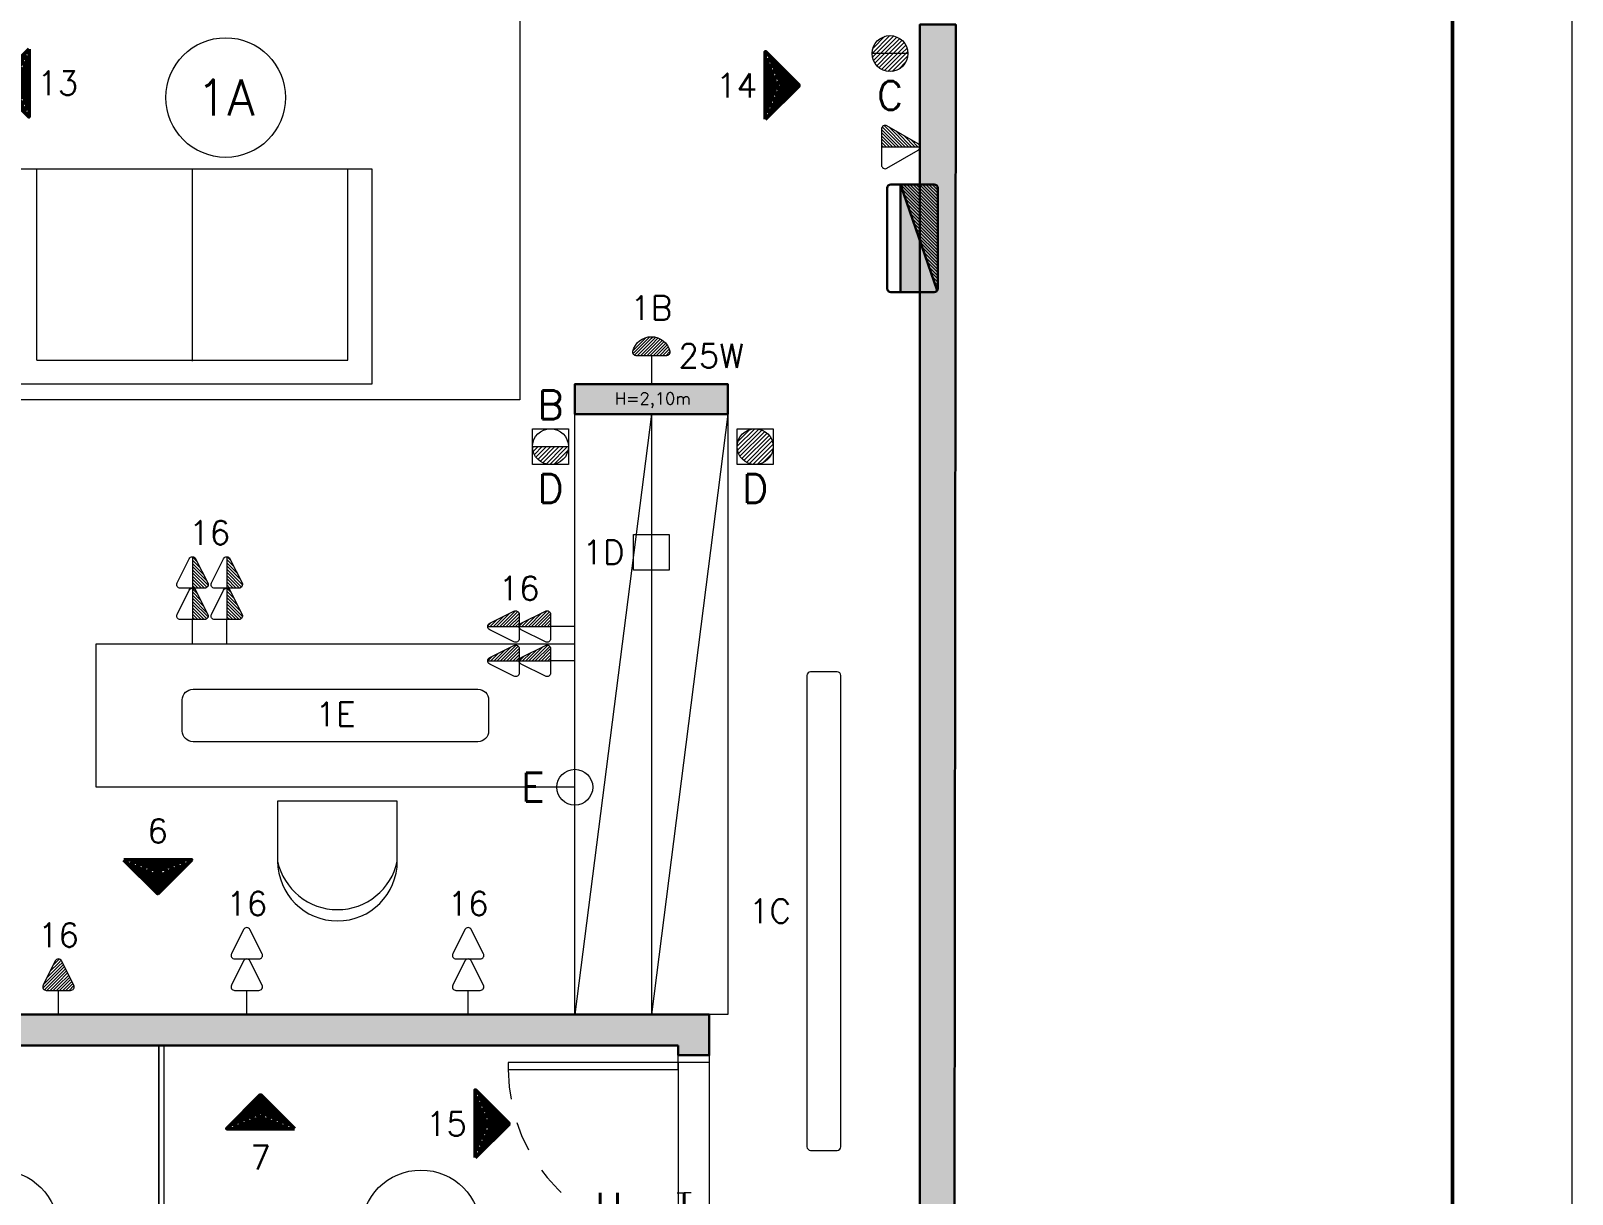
# Model space of a CAD drawing. Extents: x 0 to 175, y -16 to 63.
# Drawn here: x 161.97 to 168.41, y 43.16 to 48.03 of the extents above; entities that cross this region are included whole.
import ezdxf
from ezdxf.enums import TextEntityAlignment as Align

# ---------------------------------------------------------------- set-up
doc = ezdxf.new("R2010")
doc.units = 0
doc.header["$LTSCALE"] = 0.5
doc.header["$MEASUREMENT"] = 0
doc.linetypes.add('HIDDEN', pattern=[0.375, 0.25, -0.125])
doc.layers.get('0').update_dxf_attribs({"linetype": 'CONTINUOUS'})
doc.layers.add('ANT - ANOTAÇÕES', color=210, linetype='CONTINUOUS', plot=False)
doc.layers.add('ARQ - HATCH 01', color=172, linetype='CONTINUOUS', transparency=0.6)
for name, color, linetype, lineweight in [('ARQ - PAR01', 172, 'CONTINUOUS', 30), ('ARQ - POR01', 20, 'CONTINUOUS', 20), ('ELE01 - INTER', 100, 'CONTINUOUS', 15), ('ELE01 - INTER TXT', 100, 'CONTINUOUS', 9), ('ELE01 - LAMP', 50, 'CONTINUOUS', 20), ('ELE01 - LAMP TXT', 100, 'CONTINUOUS', 15), ('ELE01 - Q.DISTR', 4, 'CONTINUOUS', 30), ('ELE01 - TOM 127V', 130, 'CONTINUOUS', 15), ('ELE01 - TOM 127V TXT', 130, 'CONTINUOUS', 15), ('ELE02 - TELEFONE', 170, 'CONTINUOUS', 9), ('ELV00 - AUX01', 1, 'CONTINUOUS', 50), ('ELV01 - TXT02', 2, 'CONTINUOUS', 20)]:
    doc.layers.add(name, color=color, linetype=linetype, lineweight=lineweight)
for name, color, linetype, lineweight, transparency in [('ARQ - PISO', 121, 'CONTINUOUS', 9, 0.45), ('ARQ01', 144, 'CONTINUOUS', 9, 0.5), ('ELE01 - INTER HATCH', 100, 'CONTINUOUS', 15, 0.45)]:
    doc.layers.add(name, color=color, linetype=linetype, lineweight=lineweight, transparency=transparency)
doc.layers.add('ELE - GERAL', color=50, linetype='CONTINUOUS')
doc.layers.add('MARGEM', color=1, linetype='CONTINUOUS')
doc.styles.add('ROMANS', font='romans.shx')
doc.styles.get("Standard").update_dxf_attribs({"font": 'romans.shx'})
pattern_1 = [(45, (0, 0), (-0.008838834764831846, 0.008838834764831846), [])]
pattern_2 = [(225, (0, 0), (0.006629126073623881, -0.006629126073623885), [])]
pattern_3 = [(314.9999999999988, (0, 0), (0.006629126073624026, 0.00662912607362374), [])]
pattern_4 = [(315, (-0.0005746501998000753, 1.27597976584698e-19), (0.006629126073623885, 0.006629126073623881), [])]

# ---------------------------------------------------------------- blocks, each defined once
blk = doc.blocks.new('*U310')
at = {"layer": 'ARQ - HATCH 01'}
h = blk.add_hatch(color=256, dxfattribs=at)
h.dxf.hatch_style = 1
h.paths.add_polyline_path([(2.531792526361556, 5.789666540174508), (2.400000000000005, 5.789798994974873), (2.400000000000005, 5.980000000000004), (2.200000000000017, 5.97999999999999), (2.200000000000017, 5.789999999999992), (2.102917818645934, 5.789999999999992), (2.102917818645934, 5.640000000000001), (2.531792526361556, 5.640000000000001)])
h.paths.add_polyline_path([(2.400000000000005, 7.129999999999981), (2.200000000000017, 7.129999999999981), (2.200000000000017, 6.779999999999995), (2.400000000000005, 6.779999999999995)])
h.paths.add_polyline_path([(12.15000000000001, 0.9882359776091931), (12.15000000000001, 5.780000000000001), (3.432092464206186, 5.789798994974873), (3.432092464206186, 5.639999999999986), (12.00000000000001, 5.639999999999986), (12.00000000000002, 1.13538374244466), (11.30673309611276, 1.13538374244466), (11.30673309611277, 0.9853837424446681), (12.00000000000001, 0.9882359776091931)])
h.paths.add_polyline_path([(9.470000000000013, 4.760000000000005), (8.539732668338658, 4.760000000000005), (8.539732668338644, 4.63000000000001), (9.240000000000009, 4.63000000000001), (9.240000000000009, 1.140000000000001), (8.940000000000012, 1.140000000000001), (8.940000000000012, 0.9882359776092082), (9.926251147672389, 0.9882359776092073), (9.92673309611277, 1.13538374244466), (9.470000000000013, 1.13538374244466)], flags=17)
h.paths.add_polyline_path([(7.700000000000016, 4.63000000000001), (7.739732668338653, 4.63000000000001), (7.739732668338654, 4.760000000000005), (7.570000000000022, 4.760000000000005), (7.570000000000022, 0.1499999999999915), (7.020000000000009, 0.1500000000000057), (7.020000000000024, 1.4210854715202e-14), (7.720000000000027, 1.332267629550188e-14), (7.720000000000027, 0.9882359776092065), (7.950000000000017, 0.9882359776092065), (7.950000000000017, 1.140000000000001), (7.700000000000017, 1.140000000000001)])
h.paths.add_polyline_path([(5.059999999999995, 1.270000000000011), (4.240139389066503, 1.269999999999997), (4.240139389066503, 1.072717872125835), (4.930000000000021, 1.072717872125836), (4.930000000000021, 0), (5.640000000000029, 0), (5.640000000000015, 0.1499999999999915), (5.060000000000016, 0.1499999999999915)])
h.paths.add_polyline_path([(0.2100000000000075, 5.640000000000001), (0.1300000000000092, 5.640000000000001), (0.1300000000000092, 6.97999999999999), (0.2199999999999984, 6.980000000000024), (0.2200000000000126, 7.129999999999995), (0, 7.129999999999995), (-4.440892098500626e-16, 1.072717872125836), (0.7100000000000075, 1.072717872125835), (0.7100000000000075, 1.269999999999996), (0.2100000000000075, 1.269999999999996)])
h.paths.add_polyline_path([(3.080000000000012, 1.269999999999996), (2.414314189844845, 1.269999999999996), (2.200000000000017, 1.269999999999996), (1.700000000000017, 1.269999999999996), (1.700000000000017, 1.072717872125835), (3.080000000000012, 1.074687612045253)])
h.paths.add_polyline_path([(5.060000000000016, 4.837696401779515), (4.935261200635324, 4.837696401779515), (4.935261200635324, 4.197696401779515), (5.060000000000016, 4.197696401779515)], flags=17)
for p, q in [((5.060000000000016, 4.837696401779515), (7.570000000000022, 4.517696401779515)), ((5.060000000000016, 4.51769640177953), (7.570000000000022, 4.517696401779515)), ((5.060000000000016, 4.517696401779515), (7.570000000000022, 4.197696401779515)), ((4.83526120063533, 3.24957311218616), (4.035261200635333, 3.24957311218616)), ((4.83526120063533, 1.949573112186148), (4.83526120063533, 3.24957311218616)), ((4.035261200635333, 2.599573112186154), (4.83973230797082, 2.599573112186154)), ((4.83526120063533, 1.949573112186148), (4.035261200635333, 1.949573112186148))]:
    blk.add_line(p, q)
for points in [[(7.570000000000022, 4.197696401779515), (4.935261200635324, 4.197696401779515), (4.935261200635324, 4.837696401779515), (7.570000000000022, 4.837696401779515)], [(7.570000000000022, 4.837696401779515), (7.570000000000022, 4.760000000000005)], [(6.620000000000007, 4.197696401779515), (6.620000000000021, 2.197696401779515), (6.020000000000011, 2.197696401779515), (6.020000000000011, 4.197696401779515)], [(6.928764331122156, 3.456195983661109), (6.678764331122156, 3.456195983661109), (6.678764331122156, 2.956195983661109), (6.928764331122156, 2.956195983661109)], [(4.935261200635324, 3.349573112186154), (4.935261200635324, 1.849573112186154), (4.035261200635333, 1.849573112186154), (4.035261200635333, 3.349573112186154), (4.935261200635324, 3.349573112186154)], [(7.700000000000017, 2.46), (9.240000000000009, 2.46)]]:
    blk.add_lwpolyline(points)
for points in [[(3.000000000000017, 3.967696401779531), (5.000000000000017, 3.967696401779515), (4.999999999999996, 1.321655521081019), (2.999999999999996, 1.321655521081035)], [(8.480000000000016, 2.46), (7.700000000000017, 2.46), (7.700000000000017, 2.48), (8.480000000000016, 2.48)]]:
    blk.add_lwpolyline(points, close=True)
for centre, radius, start, end in [((6.928764331122156, 3.206195983661109), 0.25, 270, 90), ((6.875832705738441, 3.20619598366111), 0.2555420845296565, 281.9544892278071, 78.0455107721928)]:
    blk.add_arc(centre, radius, start, end)
at = {"layer": 'ARQ - PAR01'}
blk.add_lwpolyline([(12.15000000000001, 0.9882359776091931), (12.15000000000001, 5.780000000000001), (3.432092464206186, 5.789798994974873), (3.432092464206186, 5.639999999999986), (12.00000000000001, 5.639999999999986), (12.00000000000002, 1.13538374244466), (11.30673309611276, 1.13538374244466), (11.30673309611277, 0.9853837424446681), (12.00000000000001, 0.9882359776091931), (12.15000000000001, 0.9882359776091931)], dxfattribs=at)
for points in [[(5.060000000000016, 4.837696401779515), (4.935261200635324, 4.837696401779515), (4.935261200635324, 4.197696401779515), (5.060000000000016, 4.197696401779515)], [(7.700000000000016, 4.63000000000001), (7.739732668338653, 4.63000000000001), (7.739732668338654, 4.760000000000005), (7.570000000000022, 4.760000000000005), (7.570000000000022, 0.1499999999999915), (7.020000000000009, 0.1500000000000057), (7.020000000000024, 1.4210854715202e-14), (7.720000000000027, 1.332267629550188e-14), (7.720000000000027, 0.9882359776092065), (7.950000000000017, 0.9882359776092065), (7.950000000000017, 1.140000000000001), (7.700000000000017, 1.140000000000001)]]:
    blk.add_lwpolyline(points, close=True, dxfattribs=at)
at = {"layer": 'ARQ - PISO'}
for p, q in [((7.769732668338654, 4.760000000000005), (8.509732668338657, 4.760000000000005)), ((7.769732668338654, 4.63000000000001), (8.509732668338657, 4.63000000000001))]:
    blk.add_line(p, q, dxfattribs=at)
at = {"layer": 'ARQ - POR01'}
for p, q in [((7.739732668338653, 4.760000000000005), (7.769732668338654, 4.760000000000005)), ((7.769732668338654, 4.760000000000005), (7.769732668338654, 3.920000000000011)), ((7.799732668338655, 4.63000000000001), (7.739732668338653, 4.63000000000001)), ((7.799732668338655, 3.920000000000011), (7.799732668338655, 4.63000000000001)), ((7.769732668338654, 3.920000000000011), (7.799732668338655, 3.920000000000011))]:
    blk.add_line(p, q, dxfattribs=at)
at = {"layer": 'ARQ - POR01', "linetype": 'HIDDEN', "lineweight": 9}
blk.add_arc((7.799732668338655, 4.63000000000001), 0.7099999999999982, 270, 0, dxfattribs=at)
blk = doc.blocks.new('ELE-INTERFONE')
at = {"layer": 'ELE02 - TELEFONE'}
h = blk.add_hatch(dxfattribs=at)
h.set_pattern_fill('ANSI31', color=256, scale=0.075, angle=90)
h.set_pattern_definition([(135, (-88.51143880286817, -7.06744655546855), (-0.006629126073623883, -0.006629126073623883), [])])
h.paths.add_polyline_path([(0, 1.458555498601299e-14, 0.2679491924309377), (-0.007500000000003657, 0.0129903810567687), (-0.1378701442663669, 0.0882596189431949, 0.5773502691895319), (-0.1603701442663633, 0.0752692378864262), (-0.1603701442663633, 1.458555498601299e-14)])
blk.add_line((1.734723475976807e-18, 1.458484527288461e-14), (-0.1603701442663633, 1.458484527288461e-14), dxfattribs=at)
blk.add_lwpolyline([(-0.1603701442663633, 0.07526923788642621), (-0.1603701442663633, -0.07526923788659524, 0.5773502691898559), (-0.1378701442663543, -0.08825961894335665), (-0.007499999999991042, -0.01299038105676141, 0.5773502691894894), (-0.00750000000000365, 0.01299038105676869), (-0.1378701442663669, 0.0882596189431949, 0.5773502691895318)], format="xyb", close=True, dxfattribs=at)
blk = doc.blocks.new('*U157')
blk.add_lwpolyline([(0.06414589803374769, -0.1225284997464471), (0.01341640786499392, -0.2239874800839492, -0.6180339887498951), (-0.01341640786500356, -0.2239874800839486), (-0.06414589803375295, -0.1225284997464443, -0.5575365158350511), (-0.05072949016875374, -0.1008202958139453), (0.05072949016874941, -0.1008202958139474, -0.5575365158350514)], format="xyb", close=True)
blk = doc.blocks.new('*U158')
blk.add_lwpolyline([(0, 0), (-2.164934898019055e-15, -0.1008202958139464)])
blk.add_lwpolyline([(0.06414589803374769, -0.1225284997464471), (0.01341640786499392, -0.2239874800839492, -0.6180339887498951), (-0.01341640786500356, -0.2239874800839486), (-0.06414589803375295, -0.1225284997464443, -0.5575365158350511), (-0.05072949016875372, -0.1008202958139453), (0.05072949016874942, -0.1008202958139475, -0.5575365158350514)], format="xyb", close=True)
blk = doc.blocks.new('*U159')
blk.add_lwpolyline([(0, 0), (-2.164934898019055e-15, -0.1008202958139464)])
blk.add_lwpolyline([(0.06414589803374769, -0.1225284997464471), (0.01341640786499392, -0.2239874800839492, -0.6180339887498951), (-0.01341640786500356, -0.2239874800839486), (-0.06414589803375295, -0.1225284997464443, -0.5575365158350511), (-0.05072949016875372, -0.1008202958139453), (0.05072949016874942, -0.1008202958139475, -0.5575365158350514)], format="xyb", close=True)
blk = doc.blocks.new('*U154')
at = {"lineweight": 9}
h = blk.add_hatch(dxfattribs=at)
h.set_pattern_fill('ANSI31', color=256, scale=0.075, angle=-180)
h.set_pattern_definition(pattern_2)
h.paths.add_polyline_path([(-0.2322792761513788, 7.040216479922753e-17, -0.2840790438404123), (-0.2239874800839076, 0.0134164078649512), (-0.1225284997466443, 0.0641458980335828, -0.5575365158350513), (-0.1008202958139463, 0.0507294901684613), (-0.1008202958139464, 5.273677928511525e-18)])
blk.add_line((-0.2322792761513788, 7.040216479922753e-17), (-0.1008202958139464, 5.273677928511525e-18))
blk.add_lwpolyline([(-0.1225284997464457, -0.0641458980337503), (-0.2239874800839489, -0.01341640786499868, -0.6180339887498951), (-0.2239874800839489, 0.01341640786499878), (-0.1225284997464457, 0.06414589803375033, -0.5575365158350511), (-0.1008202958139463, 0.05072949016875156), (-0.1008202958139464, -0.05072949016875155, -0.5575365158350514)], format="xyb", close=True)
blk = doc.blocks.new('*U155')
at = {"lineweight": 9}
h = blk.add_hatch(dxfattribs=at)
h.set_pattern_fill('ANSI31', color=256, scale=0.075, angle=-180)
h.set_pattern_definition(pattern_2)
h.paths.add_polyline_path([(-0.2322792761513788, 7.040216479922753e-17, -0.2840790438404123), (-0.2239874800839076, 0.0134164078649512), (-0.1225284997466443, 0.0641458980335828, -0.5575365158350513), (-0.1008202958139463, 0.0507294901684613), (-0.1008202958139464, 5.273677928511525e-18)])
blk.add_line((-0.2322792761513788, 7.040216479922753e-17), (-0.1008202958139464, 5.273677928511525e-18))
blk.add_lwpolyline([(-0.1225284997464457, -0.0641458980337503), (-0.2239874800839489, -0.01341640786499868, -0.6180339887498951), (-0.2239874800839489, 0.01341640786499878), (-0.1225284997464457, 0.06414589803375033, -0.5575365158350511), (-0.1008202958139463, 0.05072949016875156), (-0.1008202958139464, -0.05072949016875155, -0.5575365158350514)], format="xyb", close=True)
blk.add_lwpolyline([(0, 0), (-0.1008202958139464, 5.273677928511525e-18)])
blk = doc.blocks.new('ELE-Q.DISTRIBUIÇAO')
h = blk.add_hatch(color=7)
h.dxf.hatch_style = 1
h.paths.add_polyline_path([(-0.1600000000000085, 0, 0.4142135623730951), (-0.1750000000000085, -0.01500000000000001), (-0.1750000000000085, -0.15659035049012), (0.2681262627551785, -0.002391913165205969, 0.144115146859652), (0.2599999999999943, 0)])
at = {"lineweight": 9}
h = blk.add_hatch(dxfattribs=at)
h.set_pattern_fill('ANSI31', color=256, scale=0.075)
h.set_pattern_definition([(45, (1, 0), (-0.006629126073623883, 0.006629126073623883), [])])
h.paths.add_polyline_path([(-0.1600000000000086, 1.249000902703301e-16, 0.4142135623730951), (-0.1750000000000085, -0.01499999999999988), (-0.1750000000000085, -0.1565903504901199), (0.2681262627551785, -0.002391913165205858, 0.1441151468596522), (0.2599999999999942, 1.249000902703301e-16)])
h = blk.add_hatch(color=7)
h.dxf.hatch_style = 1
h.paths.add_polyline_path([(-0.1750000000000086, -0.15659035049012), (0.2749999999999943, -0.15659035049012), (0.2749999999999943, -0.01500000000000004, 0.2548832976602125), (0.2681262627551785, -0.002391913165205969)])
for q in [(0.2681262627551784, -0.002391913165206011), (0.2749999999999943, -0.15659035049012)]:
    blk.add_line((-0.1750000000000085, -0.15659035049012), q)
blk.add_lwpolyline([(-0.1600000000000085, 0), (0.2599999999999942, 0, -0.414213562373095), (0.2749999999999943, -0.015), (0.2749999999999943, -0.1964894997063246, -0.414213562373095), (0.2599999999999943, -0.2114894997063246), (-0.1600000000000085, -0.2114894997063246, -0.414213562373095), (-0.1750000000000085, -0.1964894997063246), (-0.1750000000000085, -0.01500000000000001, -0.414213562373095)], format="xyb", close=True)
blk = doc.blocks.new('*U179')
at = {"lineweight": 9}
h = blk.add_hatch(dxfattribs=at)
h.set_pattern_fill('ANSI31', color=256, scale=0.075, angle=-90.00000000000124)
h.set_pattern_definition(pattern_3)
h.paths.add_polyline_path([(-5.009881398621019e-15, -0.2322792761513788, -0.2840790438404123), (-0.01341640786495601, -0.2239874800839073), (-0.06414589803358542, -0.122528499746643, -0.5575365158350513), (-0.05072949016846345, -0.1008202958139453), (-2.17881268582687e-15, -0.1008202958139464)])
h = blk.add_hatch(dxfattribs=at)
h.set_pattern_fill('ANSI31', color=256, scale=0.075, angle=-90.00000000000124)
h.set_pattern_definition(pattern_3)
h.paths.add_polyline_path([(-4.996003610813204e-15, -0.2322792761513788, 0.2840790438404123), (0.01341640786494636, -0.2239874800839079), (0.06414589803358015, -0.1225284997466458, 0.5575365158350513), (0.0507294901684591, -0.1008202958139475), (-2.164934898019055e-15, -0.1008202958139464)])
blk.add_lwpolyline([(0, 0), (-2.164934898019055e-15, -0.1008202958139464)])
blk.add_lwpolyline([(0.06414589803374769, -0.1225284997464471), (0.01341640786499392, -0.2239874800839492, -0.6180339887498951), (-0.01341640786500356, -0.2239874800839486), (-0.06414589803375295, -0.1225284997464443, -0.5575365158350511), (-0.05072949016875372, -0.1008202958139453), (0.05072949016874942, -0.1008202958139475, -0.5575365158350514)], format="xyb", close=True)
blk = doc.blocks.new('*U225')
at = {"lineweight": 9}
h = blk.add_hatch(dxfattribs=at)
h.set_pattern_fill('ANSI31', color=0, scale=0.075, angle=-90.00000000000001)
h.set_pattern_definition(pattern_4)
h.paths.add_polyline_path([(-4.510281037539698e-17, -0.1181815509062005), (-0.06287277621434248, -0.1181815509062005, 0.4845962554316415), (-0.07746328400941688, -0.1366625108717665, 0.3493138064100717), (0.0006097188182145087, -0.1978165588721394)])
h = blk.add_hatch(dxfattribs=at)
h.set_pattern_fill('ANSI31', color=0, scale=0.075, angle=-90.00000000000001)
h.set_pattern_definition(pattern_4)
edge = h.paths.add_edge_path()
edge.add_line((-4.011936358820923e-17, -0.1181815509062005), (0.06287277621434238, -0.1181815509062005))
edge.add_arc((0.06284285951427997, -0.13324677644843), 0.01506525524666556, -8.227861327901508, 89.88622152435892, ccw=False)
edge.add_arc((-3.318046968430201e-17, -0.1181815509062006), 0.07963734206245476, -89.50866214340971, -12.48860877845891, ccw=False)
edge.add_line((0.0006829187369114257, -0.1978159647784154), (-4.011548038196366e-17, -0.1181815509062005))
at = {"color": 0}
blk.add_line((-4.011936358820923e-17, -0.1181815509062005), (0, 0), dxfattribs=at)
blk.add_lwpolyline([(0.06287277621434238, -0.1181815509062005), (-0.06287277621434248, -0.1181815509062005, 0.4845962554316406), (-0.07746328400941688, -0.1366625108717665, 0.7894886316652197), (0.0774632840094168, -0.1366625108717666, 0.484596255431642)], format="xyb", close=True, dxfattribs=at)
blk = doc.blocks.new('*U308')
at = {"layer": 'ELE01 - INTER HATCH'}
h = blk.add_hatch(dxfattribs=at)
h.set_pattern_fill('ANSI31', color=256, scale=0.1)
h.set_pattern_definition(pattern_1)
h.paths.add_polyline_path([(4.517282127874122, -3.553317070083697, 0.4142135623730951), (4.442282127874133, -3.478317070083694, 0.4142135623730951), (4.367282127874144, -3.553317070083697)])
h = blk.add_hatch(dxfattribs=at)
h.set_pattern_fill('ANSI31', color=256, scale=0.1)
h.set_pattern_definition(pattern_1)
h.paths.add_polyline_path([(4.517282127874122, -3.553317070083697, -0.4142135623730951), (4.442282127874133, -3.6283170700837, -0.4142135623730951), (4.367282127874144, -3.553317070083697)])
h = blk.add_hatch(dxfattribs=at)
h.set_pattern_fill('ANSI31', color=256, scale=0.1)
h.set_pattern_definition(pattern_1)
h.paths.add_polyline_path([(3.953820701885717, -5.196311250776709, -1), (3.80382070188574, -5.196311250776709, -1)])
h = blk.add_hatch(dxfattribs=at)
h.set_pattern_fill('ANSI31', color=256, scale=0.1)
h.set_pattern_definition(pattern_1)
h.paths.add_polyline_path([(2.948439955642114, -5.196311250776709, 0.4142135623730951), (3.023439955642103, -5.271311250776712, 0.4142135623730951), (3.098439955642092, -5.196311250776709)])
at = {"layer": 'ELE01 - INTER'}
for p, q in [((4.51728212787415, -3.553317070083697), (4.367282127874144, -3.553317070083697)), ((2.948439955642089, -5.196311250776709), (3.098439955642088, -5.196311250776709))]:
    blk.add_line(p, q, dxfattribs=at)
for points in [[(3.098439955642089, -5.12131125077671), (3.098439955642089, -5.27131125077671), (2.948439955642089, -5.27131125077671), (2.948439955642089, -5.12131125077671)], [(3.953820701885728, -5.12131125077671), (3.953820701885728, -5.27131125077671), (3.803820701885729, -5.27131125077671), (3.803820701885729, -5.12131125077671)]]:
    blk.add_lwpolyline(points, close=True, dxfattribs=at)
for centre, radius in [((4.44228212787415, -3.553317070083697), 0.075), ((3.02343995564209, -5.196311250776709), 0.07500000000000001), ((3.878820701885729, -5.196311250776709), 0.07500000000000001), ((3.124978529653679, -6.620000000000015), 0.07500000000000001)]:
    blk.add_circle(centre, radius, dxfattribs=at)
at = {"layer": 'ELE01 - INTER TXT'}
for p, q in [((3.553308756418064, -8.315563970900167), (3.582608601171218, -8.315563970900167)), ((3.611899958825179, -8.315563970900167), (3.582600114072024, -8.315563970900167))]:
    blk.add_line(p, q, dxfattribs=at)
at = {"layer": 'ELE01 - LAMP'}
blk.add_lwpolyline([(3.519978529653689, -5.562837165798491), (3.519978529653689, -5.712837165798491), (3.369978529653689, -5.712837165798491), (3.369978529653689, -5.562837165798491)], close=True, dxfattribs=at)
for points in [[(4.236841006882502, -8.12263060031753), (4.236841006882505, -6.152630600317532, 0.4142135623730955), (4.221841006882505, -6.137630600317531), (4.110419650645197, -6.137630600317531, 0.4142135623730955), (4.095419650645196, -6.152630600317532), (4.0954196506452, -8.12263060031753, 0.4142135623730945), (4.1104196506452, -8.13763060031753), (4.221841006882501, -8.13763060031753, 0.4142135623730945)], [(1.529978529653659, -6.210000000000033), (2.719978529653683, -6.210000000000034, -0.4142135623730777), (2.764978529653671, -6.255000000000019), (2.76497852965367, -6.385000000000018, -0.4142135623730805), (2.719978529653683, -6.430000000000004), (1.529978529653658, -6.430000000000002, -0.4142135623730777), (1.48497852965367, -6.385000000000018), (1.484978529653671, -6.255000000000019, -0.4142135623730821)]]:
    blk.add_lwpolyline(points, format="xyb", close=True, dxfattribs=at)
for centre in [(1.666130328763927, -3.737157094922424), (0.7172821278741637, -8.470000000000013), (2.482282127874168, -8.470000000000013)]:
    blk.add_circle(centre, 0.2499999999999997, dxfattribs=at)
at = {"layer": 'ARQ01', "rotation": 270}
blk.add_blockref('*U310', (-1.072717872125835, 0), dxfattribs=at)
at = {"layer": 'ELE01 - LAMP', "xscale": -1, "rotation": 180}
blk.add_blockref('*U225', (3.445076920005711, -4.934489451311569), dxfattribs=at)
at = {"layer": 'ELE01 - Q.DISTR', "rotation": 270}
blk.add_blockref('ELE-Q.DISTRIBUIÇAO', (4.642181625361587, -4.275397822885973), dxfattribs=at)
at = {"layer": 'ELE01 - TOM 127V', "rotation": 270}
for name, p in [('*U154', (1.52739726626579, -5.888541019662592)), ('*U154', (1.670796612480881, -5.888541019662592)), ('*U155', (1.52739726626579, -6.02000000000002)), ('*U155', (1.670796612480881, -6.02000000000002))]:
    blk.add_blockref(name, p, dxfattribs=at)
at = {"layer": 'ELE01 - TOM 127V'}
for name, p in [('*U154', (2.993519549316251, -5.948217501760051)), ('*U155', (3.124978529653679, -5.948217501760051)), ('*U154', (2.993519549316251, -6.091616847975142)), ('*U155', (3.124978529653679, -6.091616847975142))]:
    blk.add_blockref(name, p, dxfattribs=at)
at = {"layer": 'ELE01 - TOM 127V', "xscale": -1, "rotation": 180}
for name, p in [('*U157', (1.754401481284205, -7.438541019662459)), ('*U157', (2.679275740212717, -7.438541019662601)), ('*U179', (0.9674741110270468, -7.569999999999902)), ('*U158', (1.754401481284205, -7.569999999999901)), ('*U159', (2.679275740212717, -7.570000000000029))]:
    blk.add_blockref(name, p, dxfattribs=at)
at = {"layer": 'ELE02 - TELEFONE'}
blk.add_blockref('ELE-INTERFONE', (4.56728212787415, -3.944357446484836), dxfattribs=at)
at = {"layer": 'ANT - ANOTAÇÕES'}
blk.add_text('H=2,10m', height=0.05, dxfattribs=at).set_placement((3.451130328763938, -5.035000000000011), align=Align.BOTTOM_CENTER)
at = {"layer": 'ELE01 - INTER TXT', "char_height": 0.12, "attachment_point": 5}
for s, insert in [('C', (4.442282127874164, -3.728317070083708)), ('B', (3.02343995564209, -5.021311250776698)), ('D', (3.02343995564209, -5.371311250776721)), ('D', (3.878820701885728, -5.371311250776721)), ('E', (2.949978529653667, -6.620000000000015)), ('H', (3.267602821523598, -8.375563970900169)), ('I', (3.582680598747958, -8.375563970900169))]:
    blk.add_mtext_dynamic_manual_height_columns(s, width=0.048591202407124, gutter_width=12.5, heights=[0], dxfattribs=dict(at, insert=insert))
at = {"layer": 'ELE01 - LAMP TXT', "style": 'ROMANS'}
for s, height, p in [('1A', 0.15, (1.666130328763927, -3.737157094922424)), ('1E', 0.1, (2.124978529653679, -6.315000000000013))]:
    blk.add_text(s, height=height, dxfattribs=at).set_placement(p, align=Align.MIDDLE_CENTER)
at = {"layer": 'ELE01 - LAMP TXT', "char_height": 0.1, "attachment_point": 5, "style": 'ROMANS'}
for s, insert in [('1B', (3.445076920005711, -4.61630790040565)), ('25W', (3.695076920005697, -4.816307900405667)), ('1D', (3.244978529653545, -5.637837165798731)), ('1C', (3.941130328763858, -7.137630600317541))]:
    blk.add_mtext_dynamic_manual_height_columns(s, width=0.048591202407124, gutter_width=12.5, heights=[0], dxfattribs=dict(at, insert=insert))
at = {"layer": 'ELE01 - TOM 127V TXT', "char_height": 0.1, "attachment_point": 5}
for insert in [(1.599096939373336, -5.55626174351121), (2.892616428369882, -5.788541019662583), (1.754785447589953, -7.106261743511077), (2.679659706518464, -7.106261743511219), (0.9676660941799184, -7.237720723848646)]:
    blk.add_mtext_dynamic_manual_height_columns('16', width=0.048591202407124, gutter_width=12.5, heights=[0], dxfattribs=dict(at, insert=insert))
blk = doc.blocks.new('*U221')
at = {"layer": 'ELV00 - AUX01'}
blk.add_lwpolyline([(0.1414213562373069, -0.04714045207910308), (4.766226963449732e-15, 0.09428090415820616), (-0.1414213562373116, -0.04714045207910308)], close=True, dxfattribs=at)
for points in [[(0.1087436867076445, -0.02860491817317043), (0.003535533905937033, 0.07660323462854239, 0.4142135623730948), (-0.003535533905928452, 0.07660323462854254), (-0.1087436867076465, -0.02860491817317027, 0.6681786379193075), (-0.1052081528017139, -0.03714045207910308), (0.1052081528017117, -0.03714045207910308, 0.6681786379192894)], [(0.08460155108391448, -0.01860491817317045), (0.003535533905936672, 0.06246109900481144, 0.4142135623730949), (-0.003535533905928796, 0.06246109900481162), (-0.0846015510839148, -0.01860491817317032, 0.668178637919308), (-0.08106601717798215, -0.02714045207910312), (0.08106601717798165, -0.02714045207910308, 0.6681786379192899)], [(0.06045941546018444, -0.008604918173170476), (0.003535533905936326, 0.04831896338108051, 0.4142135623730951), (-0.003535533905929136, 0.04831896338108069), (-0.06045941546018298, -0.00860491817317032, 0.6681786379193079), (-0.05692388155425034, -0.01714045207910313), (0.05692388155425161, -0.01714045207910311, 0.6681786379192898)], [(0.03631727983645437, 0.001395081826829511), (0.003535533905935972, 0.03417682775734956, 0.4142135623730951), (-0.003535533905929492, 0.03417682775734974), (-0.03631727983645119, 0.001395081826829683, 0.6681786379193079), (-0.03278174593051855, -0.007140452079103134), (0.03278174593052156, -0.007140452079103122, 0.6681786379192898)], [(0.01217514421272429, 0.01139508182682951), (0.003535533905935611, 0.02003469213361862, 0.414213562373095), (-0.003535533905929851, 0.0200346921336188), (-0.0121751442127194, 0.01139508182682968, 0.6681786379193079), (-0.008639610306786753, 0.002859547920896867), (0.008639610306791471, 0.00285954792089687, 0.6681786379192899)]]:
    blk.add_lwpolyline(points, format="xyb", close=True, dxfattribs=at)
at = {"layer": 'ELV01 - TXT02', "style": 'ROMANS'}
blk.add_attdef('NOME', text='', height=0.1, dxfattribs=at).set_placement((-2.387672140161391e-15, -0.1671404520791027), align=Align.MIDDLE_CENTER)
blk = doc.blocks.new('*U222')
at = {"layer": 'ELV00 - AUX01'}
blk.add_lwpolyline([(-0.1414213562373083, 0.04714045207909884), (-1.930672052452965e-15, -0.09428090415820617), (0.1414213562373102, 0.04714045207910733)], close=True, dxfattribs=at)
for points in [[(-0.1087436867076454, 0.02860491817316713), (-0.00353553390593473, -0.07660323462854252, 0.4142135623730948), (0.003535533905930756, -0.07660323462854246), (0.1087436867076457, 0.02860491817317357, 0.6681786379193075), (0.1052081528017128, 0.03714045207910627), (-0.1052081528017128, 0.03714045207909988, 0.6681786379192894)], [(-0.08460155108391504, 0.01860491817316789), (-0.003535533905934794, -0.06246109900481156, 0.4142135623730949), (0.003535533905930674, -0.0624610990048115), (0.08460155108391425, 0.01860491817317289, 0.668178637919308), (0.08106601717798133, 0.02714045207910554), (-0.08106601717798247, 0.02714045207910065, 0.6681786379192899)], [(-0.0604594154601847, 0.008604918173168663), (-0.003535533905934872, -0.0483189633810806, 0.4142135623730951), (0.003535533905930589, -0.0483189633810806), (0.06045941546018273, 0.00860491817317216, 0.6681786379193079), (0.05692388155424982, 0.01714045207910486), (-0.05692388155425213, 0.01714045207910142, 0.6681786379192898)], [(-0.03631727983645433, -0.001395081826830624), (-0.003535533905934944, -0.03417682775734965, 0.4142135623730951), (0.00353553390593052, -0.03417682775734965), (0.03631727983645123, -0.00139508182682857, 0.6681786379193079), (0.03278174593051833, 0.007140452079104131), (-0.03278174593052177, 0.007140452079102133, 0.6681786379192898)], [(-0.01217514421272395, -0.01139508182682986), (-0.003535533905935008, -0.02003469213361875, 0.414213562373095), (0.003535533905930453, -0.02003469213361869), (0.01217514421271974, -0.0113950818268293, 0.6681786379193079), (0.00863961030678684, -0.002859547920896599), (-0.008639610306791385, -0.002859547920897154, 0.6681786379192899)]]:
    blk.add_lwpolyline(points, format="xyb", close=True, dxfattribs=at)
at = {"layer": 'ELV01 - TXT02', "style": 'ROMANS'}
blk.add_attdef('NOME', text='', height=0.1, dxfattribs=at).set_placement((-2.639177506123723e-15, 0.1671404520791027), align=Align.MIDDLE_CENTER)
blk = doc.blocks.new('*U224')
at = {"layer": 'ELV00 - AUX01'}
blk.add_lwpolyline([(0.04714045207910311, 0.1414213562373069), (-0.09428090415820616, 4.798245134551848e-15), (0.04714045207910306, -0.1414213562373116)], close=True, dxfattribs=at)
for points in [[(0.02860491817317046, 0.1087436867076446), (-0.07660323462854239, 0.003535533905937051, 0.4142135623730948), (-0.07660323462854254, -0.003535533905928426), (0.02860491817317024, -0.1087436867076466, 0.6681786379193075), (0.03714045207910308, -0.1052081528017139), (0.0371404520791031, 0.1052081528017117, 0.6681786379192894)], [(0.01860491817317046, 0.08460155108391448), (-0.06246109900481145, 0.003535533905936684, 0.4142135623730949), (-0.06246109900481164, -0.00353553390592877), (0.01860491817317031, -0.08460155108391482, 0.668178637919308), (0.02714045207910309, -0.08106601717798215), (0.02714045207910312, 0.08106601717798165, 0.6681786379192899)], [(0.008604918173170493, 0.06045941546018445), (-0.04831896338108051, 0.003535533905936344, 0.4142135623730951), (-0.0483189633810807, -0.003535533905929113), (0.008604918173170318, -0.060459415460183, 0.6681786379193079), (0.01714045207910313, -0.05692388155425036), (0.01714045207910312, 0.0569238815542516, 0.6681786379192898)], [(-0.0013950818268295, 0.03631727983645438), (-0.03417682775734955, 0.003535533905935976, 0.4142135623730951), (-0.03417682775734974, -0.003535533905929478), (-0.0013950818268297, -0.03631727983645121, 0.6681786379193079), (0.007140452079103132, -0.03278174593051854), (0.007140452079103122, 0.03278174593052155, 0.6681786379192898)], [(-0.0113950818268295, 0.0121751442127243), (-0.02003469213361864, 0.003535533905935605, 0.414213562373095), (-0.02003469213361879, -0.003535533905929845), (-0.01139508182682969, -0.01217514421271939, 0.6681786379193079), (-0.002859547920896858, -0.008639610306786748), (-0.002859547920896871, 0.008639610306791475, 0.6681786379192899)]]:
    blk.add_lwpolyline(points, format="xyb", close=True, dxfattribs=at)
at = {"layer": 'ELV01 - TXT02', "style": 'ROMANS'}
blk.add_attdef('NOME', text='', height=0.1, dxfattribs=at).set_placement((0.1671404520791027, -2.421673972463623e-15), align=Align.MIDDLE_CENTER)
blk = doc.blocks.new('*U223')
at = {"layer": 'ELV00 - AUX01'}
blk.add_lwpolyline([(-0.04714045207910332, -0.1414213562373068), (0.09428090415820614, -4.937023012629993e-15), (-0.0471404520791028, 0.1414213562373117)], close=True, dxfattribs=at)
for points in [[(-0.02860491817317062, -0.1087436867076445), (0.07660323462854235, -0.003535533905937176, 0.4142135623730948), (0.07660323462854253, 0.003535533905928315), (-0.02860491817317005, 0.1087436867076466, 0.6681786379193075), (-0.03714045207910288, 0.1052081528017139), (-0.03714045207910327, -0.1052081528017116, 0.6681786379192894)], [(-0.0186049181731706, -0.08460155108391444), (0.06246109900481142, -0.003535533905936795, 0.4142135623730949), (0.0624610990048116, 0.003535533905928673), (-0.01860491817317017, 0.08460155108391483, 0.668178637919308), (-0.02714045207910297, 0.08106601717798219), (-0.02714045207910322, -0.08106601717798158, 0.6681786379192899)], [(-0.008604918173170582, -0.06045941546018442), (0.04831896338108049, -0.00353553390593641, 0.4142135623730951), (0.04831896338108067, 0.003535533905929054), (-0.008604918173170217, 0.06045941546018298, 0.6681786379193079), (-0.01714045207910301, 0.05692388155425035), (-0.0171404520791032, -0.05692388155425158, 0.6681786379192898)], [(0.001395081826829443, -0.03631727983645437), (0.03417682775734956, -0.003535533905936028, 0.4142135623730951), (0.03417682775734974, 0.00353553390592944), (0.001395081826829742, 0.03631727983645117, 0.6681786379193079), (-0.007140452079103084, 0.03278174593051856), (-0.007140452079103177, -0.03278174593052153, 0.6681786379192898)], [(0.01139508182682947, -0.01217514421272432), (0.0200346921336186, -0.003535533905935639, 0.414213562373095), (0.02003469213361881, 0.003535533905929825), (0.0113950818268297, 0.01217514421271937, 0.6681786379193079), (0.002859547920896876, 0.00863961030678675), (0.002859547920896847, -0.00863961030679148, 0.6681786379192899)]]:
    blk.add_lwpolyline(points, format="xyb", close=True, dxfattribs=at)
at = {"layer": 'ELV01 - TXT02', "style": 'ROMANS'}
blk.add_attdef('NOME', text='', height=0.1, dxfattribs=at).set_placement((-0.1671404520791026, 2.706168622523819e-15), align=Align.MIDDLE_CENTER)

msp = doc.modelspace()

# ---------------------------------------------------------------- linework, layer by layer
at = {"layer": 'MARGEM', "color": 2, "lineweight": 20}
msp.add_lwpolyline([(157.9124189594994, 37.71980874254083), (168.4124189594994, 37.71980874254083), (168.4124189594994, 52.56980874254084), (157.9124189594994, 52.56980874254084)], close=True, dxfattribs=at)
at = {"layer": 'MARGEM', "color": 6, "lineweight": 50}
msp.add_lwpolyline([(159.1624189594994, 38.21980874254083), (167.9124189594994, 38.21980874254083), (167.9124189594994, 52.06980874254083), (159.1624189594994, 52.06980874254083)], close=True, dxfattribs=at)

# ---------------------------------------------------------------- block references
at = {"layer": 'ELE - GERAL'}
msp.add_blockref('*U308', (161.1195921294293, 51.48331743496229), dxfattribs=at)
at = {"layer": 'ELV00 - AUX01'}
for name, p, values in [('*U224', (161.9175463458561, 47.80655630702003), {'NOME': '13'}), ('*U223', (165.0878576897719, 47.79665590812529), {'NOME': '14'}), ('*U222', (162.5018742573021, 44.51331743494875), {'NOME': '6'}), ('*U221', (162.9318742572462, 43.48331743495267), {'NOME': '7'}), ('*U223', (163.875530990267, 43.45693929493474), {'NOME': '15'})]:
    msp.add_blockref(name, p, dxfattribs=at).add_auto_attribs(values)

doc.saveas('drawing.dxf')
